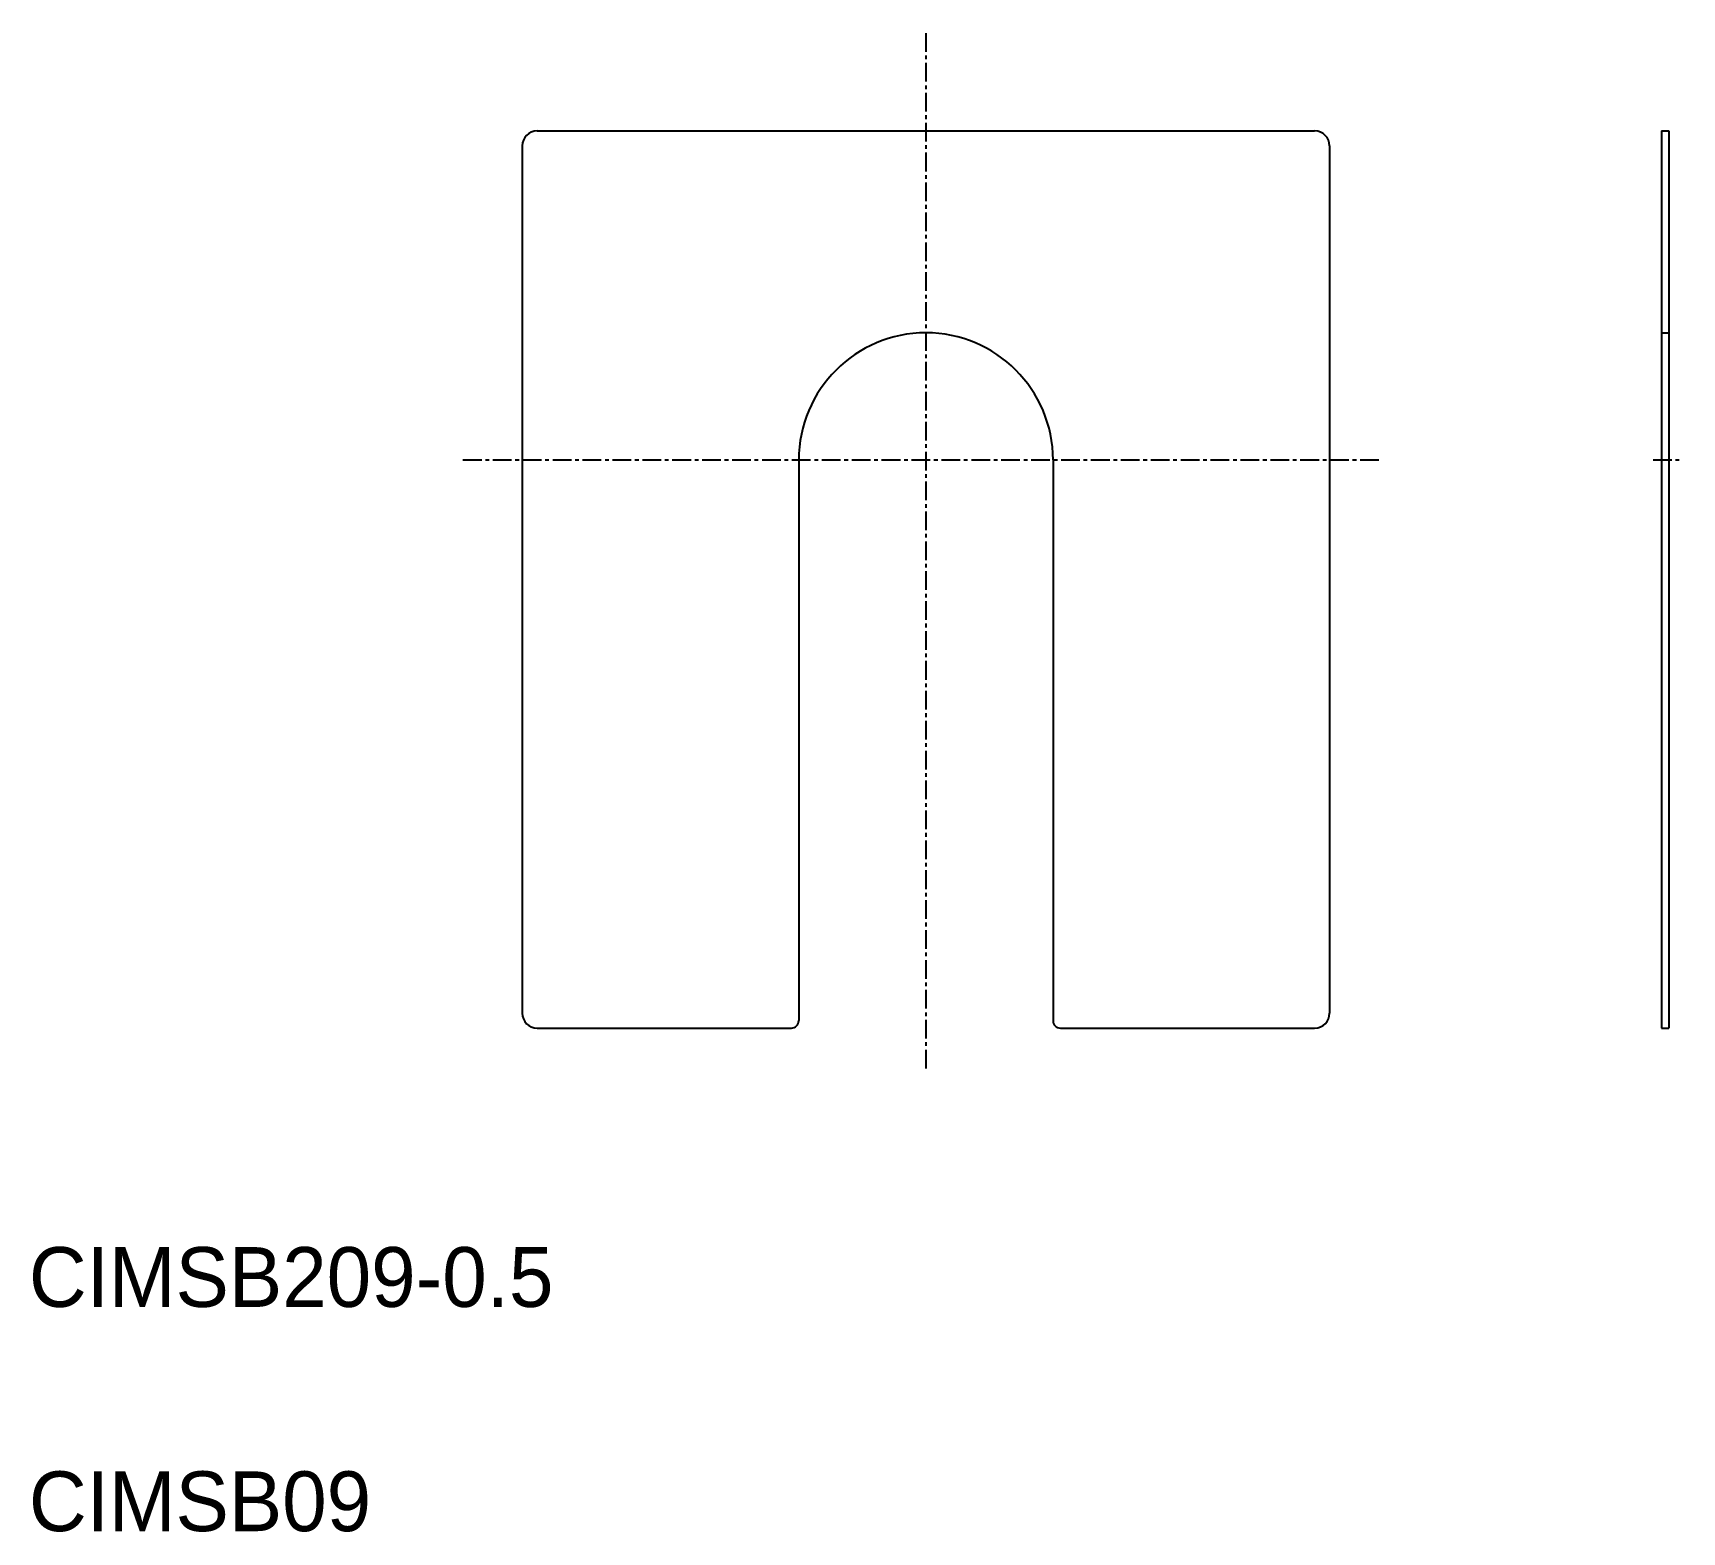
# Model space of a CAD drawing. Extents: x 10 to 121, y 10 to 110.
import ezdxf

# ---------------------------------------------------------------- set-up
doc = ezdxf.new("R2010")
doc.units = 0
doc.linetypes.add('CENTER', pattern=[2, 1.25, -0.25, 0.25, -0.25])
doc.linetypes.add('DASHED', pattern=[0.75, 0.5, -0.25])
doc.layers.get('0').update_dxf_attribs({"linetype": 'CONTINUOUS'})
doc.layers.add('CENTER', color=1, linetype='CENTER')

msp = doc.modelspace()

# ---------------------------------------------------------------- linework, layer by layer
at = {"color": 7, "linetype": 'CONTINUOUS'}
for p, q in [((42.99, 102.65), (42.99, 44.65)), ((43.99, 103.65), (95.99, 103.65)), ((96.99, 102.65), (96.99, 44.65)), ((119.18, 103.65), (119.18, 43.65)), ((119.18, 103.65), (119.68, 103.65)), ((119.68, 103.65), (119.68, 43.65)), ((61.49, 81.65), (61.49, 44.15)), ((78.49, 81.65), (78.49, 44.15)), ((43.99, 43.65), (60.99, 43.65)), ((78.99, 43.65), (95.99, 43.65)), ((119.18, 43.65), (119.68, 43.65))]:
    msp.add_line(p, q, dxfattribs=at)
at = {"color": 3, "linetype": 'DASHED'}
msp.add_line((119.18, 90.15), (119.68, 90.15), dxfattribs=at)
for p, q in [((119.18, 88.65), (119.18, 88.65)), ((119.18, 73.65), (119.18, 73.65))]:
    msp.add_line(p, q)
at = {"color": 7, "linetype": 'CONTINUOUS'}
for centre, radius, start, end in [((43.99, 102.65), 1, 90, 180), ((95.99, 102.65), 1, 0, 90), ((69.99, 81.65), 8.5, 0, 180), ((43.99, 44.65), 1, 180, 270), ((60.99, 44.15), 0.5, 270, 0), ((78.99, 44.15), 0.5, 180, 270), ((95.99, 44.65), 1, 270, 0)]:
    msp.add_arc(centre, radius, start, end, dxfattribs=at)
at = {"layer": 'CENTER', "color": 1, "linetype": 'CENTER'}
for p, q in [((69.99, 110.2), (69.99, 40.93)), ((39.03, 81.65), (100.31, 81.65)), ((118.62, 81.65), (120.56, 81.65))]:
    msp.add_line(p, q, dxfattribs=at)

# ---------------------------------------------------------------- texts
at = {"color": 7, "linetype": 'CONTINUOUS'}
for s, p in [('CIMSB209-0.5', (10, 25)), ('CIMSB09', (10, 10))]:
    msp.add_text(s, height=4, dxfattribs=at).set_placement(p)

doc.saveas('drawing.dxf')
